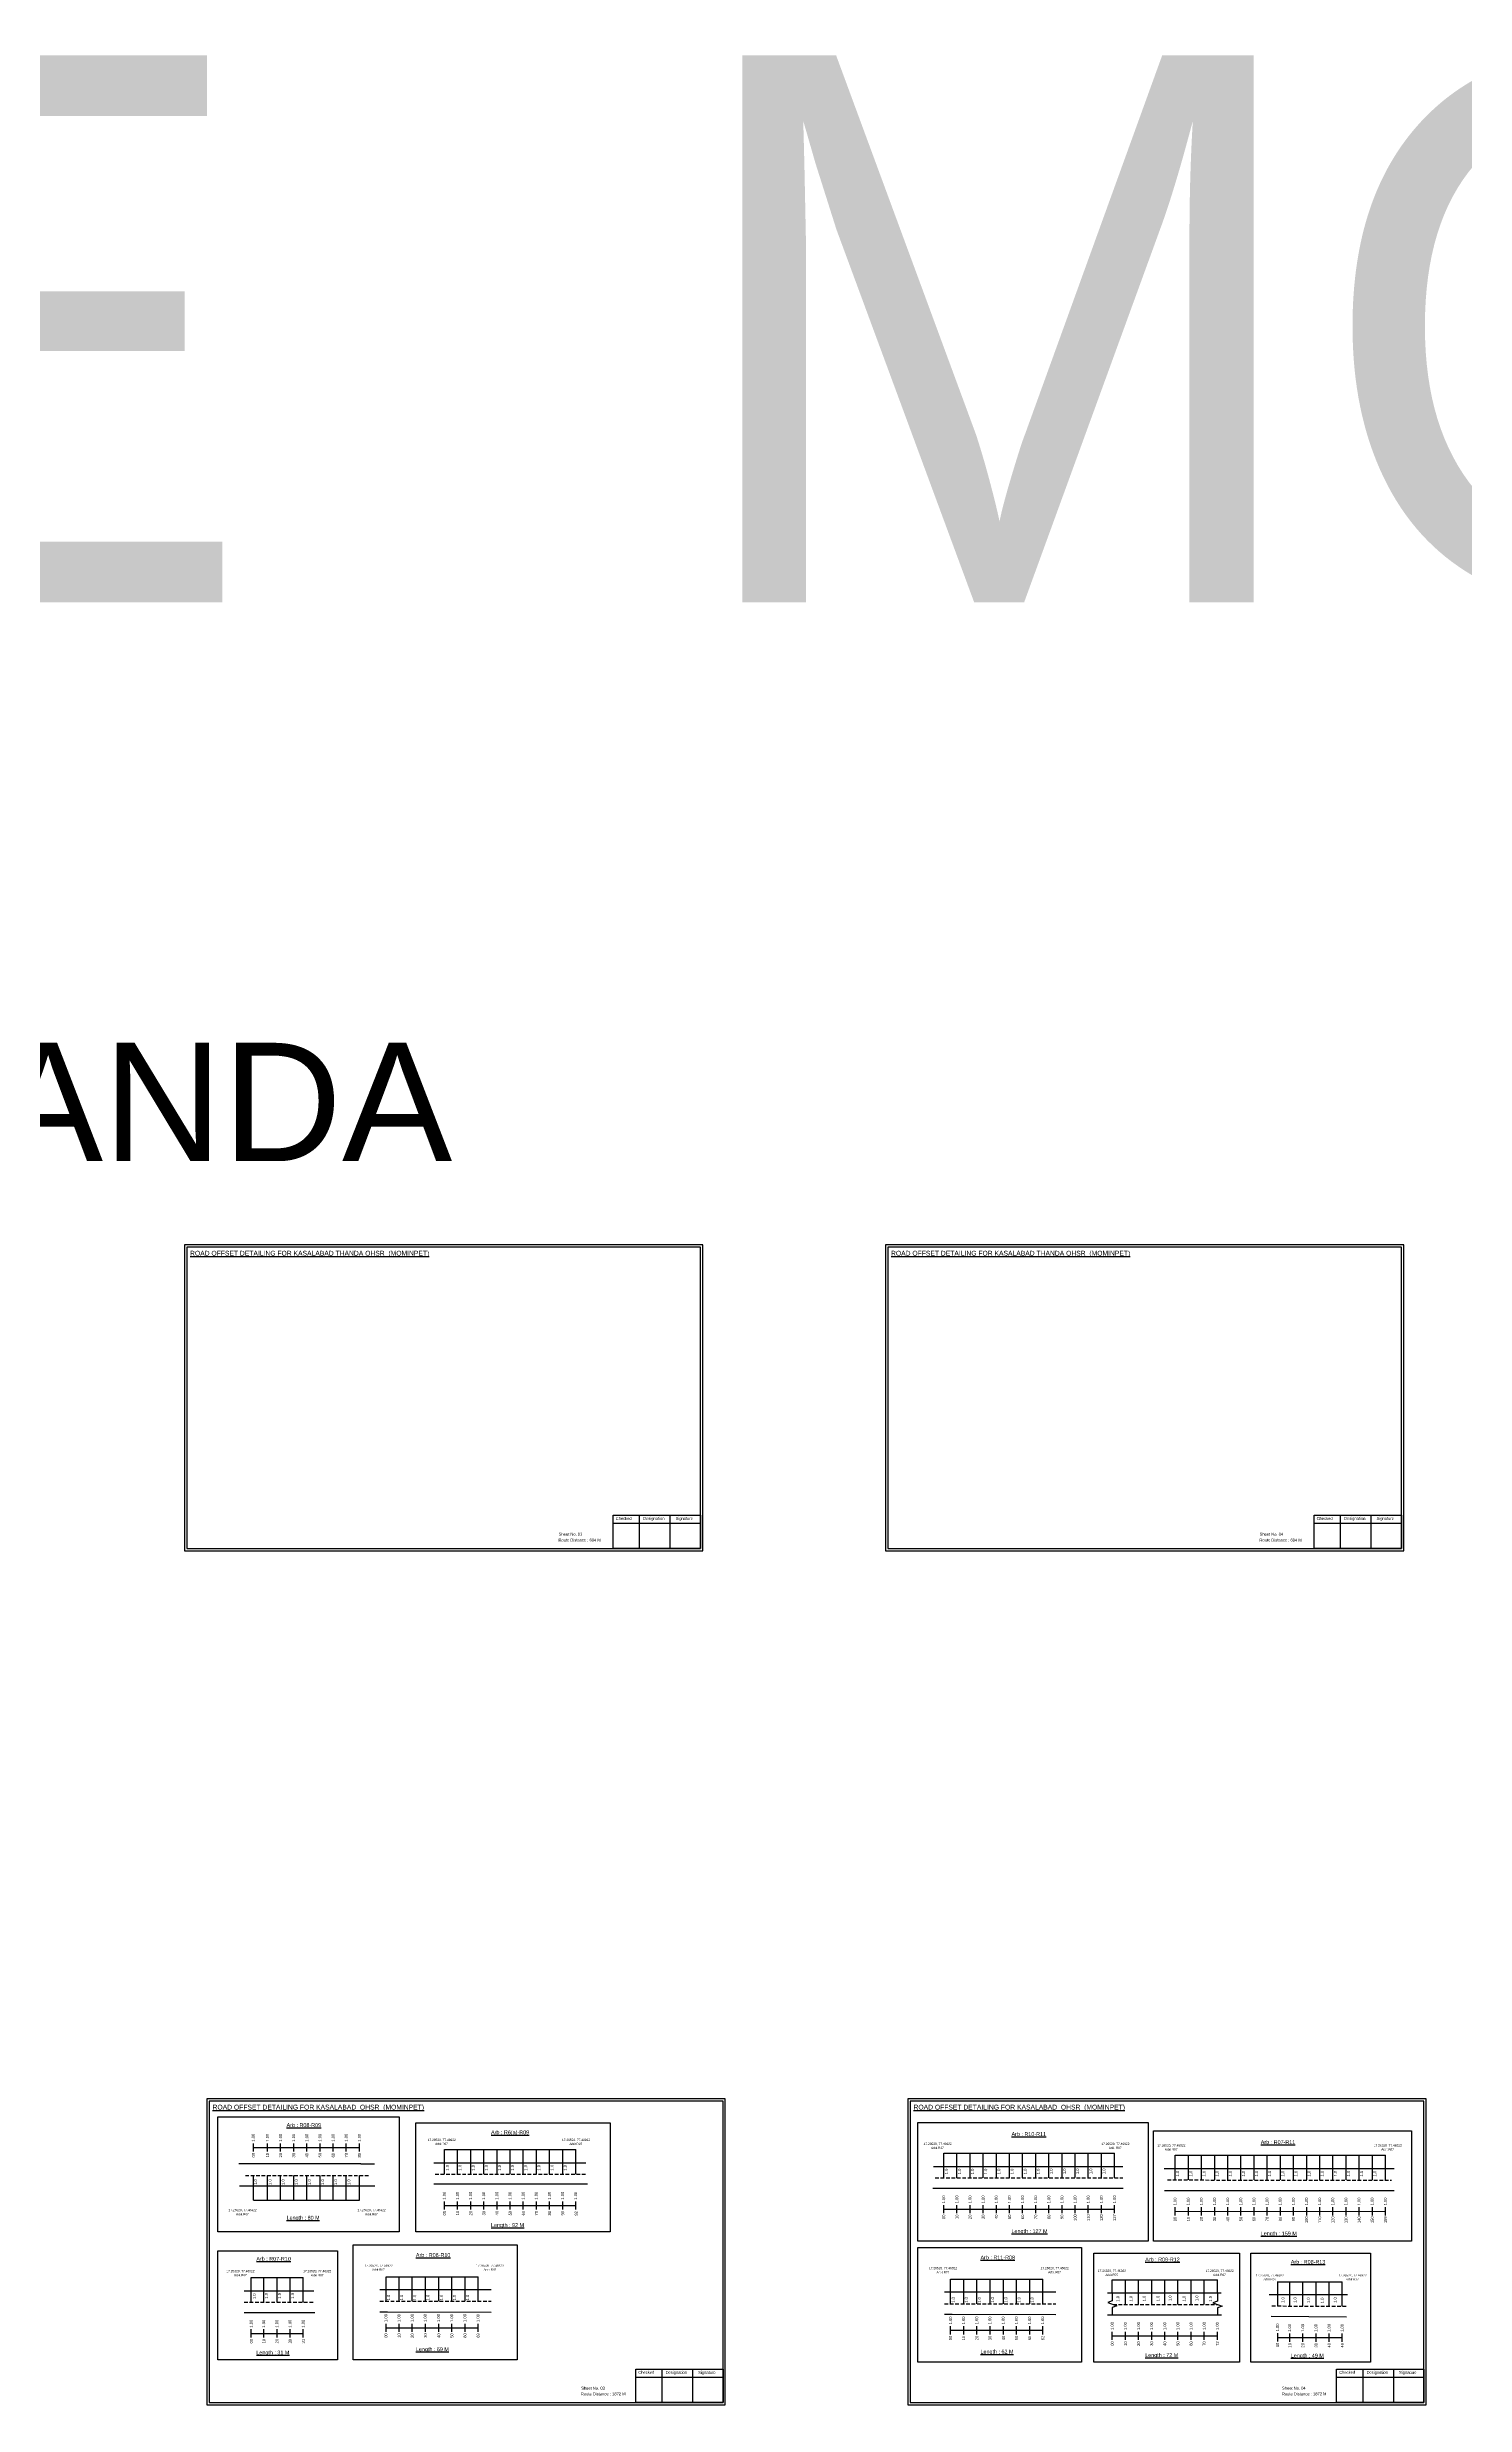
# Model space of a CAD drawing. Header units: inches. Extents: x -117 to 51867, y -12715 to 3423.
# Drawn here: x 46968 to 48435, y -392 to 2048 of the extents above; entities that cross this region are included whole.
import ezdxf

# ---------------------------------------------------------------- set-up
doc = ezdxf.new("R2010")
doc.units = ezdxf.units.IN
doc.header["$MEASUREMENT"] = 0
doc.linetypes.add('DASHED2', pattern=[0.375, 0.25, -0.125])
for name, color, linetype in [('PDF_Geometry', 7, 'Continuous'), ('PDF_Text', 5, 'Continuous'), ('pipe', 5, 'Continuous')]:
    doc.layers.add(name, color=color, linetype=linetype)
doc.styles.add('PDF Arial', font='arial.ttf')
doc.styles.get("Standard").update_dxf_attribs({"font": 'arial.ttf'})

msp = doc.modelspace()

# ---------------------------------------------------------------- linework, layer by layer
at = {"color": 217, "true_color": 0x93278f}
for p, q in [((47181.3, -130.3), (47181.3, -121.7)), ((47195.9, -130.3), (47195.9, -121.7)), ((47209.5, -130.3), (47209.5, -121.7)), ((47223.1, -130.3), (47223.1, -121.7)), ((47236.7, -130.3), (47236.7, -121.7)), ((47250.3, -130.3), (47250.3, -121.7)), ((47263.9, -130.3), (47263.9, -121.7)), ((47277.5, -130.3), (47277.5, -121.7)), ((47291.1, -130.3), (47291.1, -121.7)), ((47181.3, -126), (47291.1, -126)), ((47379.1, -190.3), (47379.1, -181.8)), ((47379.1, -186), (47515.1, -186)), ((47392.7, -190.3), (47392.7, -181.8)), ((47406.3, -190.3), (47406.3, -181.8)), ((47419.9, -190.3), (47419.9, -181.8)), ((47433.5, -190.3), (47433.5, -181.8)), ((47447.1, -190.3), (47447.1, -181.8)), ((47460.7, -190.3), (47460.7, -181.8)), ((47474.3, -190.3), (47474.3, -181.8)), ((47487.9, -190.3), (47487.9, -181.8)), ((47501.5, -190.3), (47501.5, -181.8)), ((47515.1, -190.3), (47515.1, -181.8)), ((47895.9, -194.1), (47895.9, -185.6)), ((47895.9, -189.8), (48072.7, -189.8)), ((47909.5, -194.1), (47909.5, -185.6)), ((47923.1, -194.1), (47923.1, -185.6)), ((47936.7, -194.1), (47936.7, -185.6)), ((47950.3, -194.1), (47950.3, -185.6)), ((47963.9, -194.1), (47963.9, -185.6)), ((47977.5, -194.1), (47977.5, -185.6)), ((47991.1, -194.1), (47991.1, -185.6)), ((48004.7, -194.1), (48004.7, -185.6)), ((48018.3, -194.1), (48018.3, -185.6)), ((48031.9, -194.1), (48031.9, -185.6)), ((48045.5, -194.1), (48045.5, -185.6)), ((48059.1, -194.1), (48059.1, -185.6)), ((48072.7, -194.1), (48072.7, -185.6)), ((48135.4, -196.3), (48135.4, -187.8)), ((48135.5, -192.1), (48353.1, -192)), ((48149.1, -196.3), (48149.1, -187.8)), ((48162.7, -196.3), (48162.7, -187.8)), ((48176.3, -196.3), (48176.3, -187.8)), ((48189.9, -196.3), (48189.9, -187.8)), ((48203.5, -196.3), (48203.5, -187.8)), ((48217.1, -196.3), (48217.1, -187.8)), ((48230.7, -196.3), (48230.7, -187.8)), ((48244.3, -196.3), (48244.3, -187.8)), ((48257.9, -196.3), (48257.9, -187.8)), ((48271.5, -196.3), (48271.5, -187.8)), ((48285.1, -196.3), (48285.1, -187.8)), ((48298.7, -196.3), (48298.7, -187.8)), ((48312.3, -196.3), (48312.3, -187.8)), ((48325.9, -196.3), (48325.9, -187.8)), ((48339.5, -196.3), (48339.5, -187.8)), ((48353.1, -196.3), (48353.1, -187.8)), ((47179.2, -322.7), (47179.2, -314.2)), ((47192.2, -322.7), (47192.2, -314.2)), ((47205.8, -322.7), (47205.8, -314.2)), ((47219.4, -322.7), (47219.4, -314.2)), ((47233, -322.7), (47233, -314.2)), ((47318.6, -316.9), (47318.6, -308.4)), ((47318.6, -312.7), (47414, -312.6)), ((47332.2, -316.9), (47332.2, -308.4)), ((47345.8, -316.9), (47345.8, -308.4)), ((47359.4, -316.9), (47359.4, -308.4)), ((47373.2, -316.9), (47373.2, -308.4)), ((47386.8, -316.9), (47386.8, -308.4)), ((47400.4, -316.9), (47400.4, -308.4)), ((47414, -316.9), (47414, -308.4)), ((47903, -319.4), (47903, -310.9)), ((47903, -315.2), (47998.4, -315.1)), ((47916.6, -319.4), (47916.6, -310.9)), ((47930.2, -319.4), (47930.2, -310.9)), ((47943.8, -319.4), (47943.8, -310.9)), ((47957.6, -319.4), (47957.6, -310.9)), ((47971.2, -319.4), (47971.2, -310.9)), ((47984.8, -319.4), (47984.8, -310.9)), ((47998.4, -319.4), (47998.4, -310.9)), ((48070.3, -325.2), (48070.3, -316.7)), ((48083.9, -325.2), (48083.9, -316.7)), ((48097.5, -325.2), (48097.5, -316.7)), ((48111.1, -325.2), (48111.1, -316.7)), ((48124.7, -325.2), (48124.7, -316.7)), ((48138.3, -325.2), (48138.3, -316.7)), ((48151.9, -325.2), (48151.9, -316.7)), ((48165.5, -325.2), (48165.5, -316.7)), ((48179.1, -325.2), (48179.1, -316.7)), ((47179.2, -318.5), (47233, -318.5)), ((48070.3, -321), (48179.1, -321)), ((48241.5, -326.7), (48241.5, -318.2)), ((48241.5, -322.8), (48308.4, -322.8)), ((48254, -327.1), (48254, -318.5)), ((48267.6, -327.1), (48267.6, -318.5)), ((48281.2, -327.1), (48281.2, -318.5)), ((48294.8, -327.1), (48294.8, -318.5)), ((48308.4, -327.1), (48308.4, -318.5))]:
    msp.add_line(p, q, dxfattribs=at)
for p, q in [((47292.7, -143), (47166.1, -142.8)), ((47292.7, -143), (47306.7, -143)), ((47368.2, -141.7), (47525.4, -141.7)), ((47379.1, -153.6), (47379.1, -128.1)), ((47392.7, -153.6), (47392.7, -128.1)), ((47406.3, -153.6), (47406.3, -128.1)), ((47419.9, -153.6), (47419.9, -128.1)), ((47433.5, -153.6), (47433.5, -128.1)), ((47447.1, -153.6), (47447.1, -128.1)), ((47460.7, -153.6), (47460.7, -128.1)), ((47474.3, -153.6), (47474.3, -128.1)), ((47487.9, -153.6), (47487.9, -128.1)), ((47501.5, -153.6), (47501.5, -128.1)), ((47515.1, -153.6), (47515.1, -128.1)), ((47885.2, -145.5), (48081.1, -145.5)), ((47895.9, -157.4), (47895.9, -131.9)), ((47909.5, -157.4), (47909.5, -131.9)), ((47923.1, -157.4), (47923.1, -131.9)), ((47936.7, -157.4), (47936.7, -131.9)), ((47950.3, -157.4), (47950.3, -131.9)), ((47963.9, -157.4), (47963.9, -131.9)), ((47977.5, -157.4), (47977.5, -131.9)), ((47991.1, -157.4), (47991.1, -131.9)), ((48004.7, -157.4), (48004.7, -131.9)), ((48018.3, -157.2), (48018.3, -131.7)), ((48031.9, -157.2), (48031.9, -131.7)), ((48045.5, -157.2), (48045.5, -131.7)), ((48059.1, -157.2), (48059.1, -131.7)), ((48072.7, -157.4), (48072.7, -131.9)), ((48135.5, -159.6), (48135.5, -134.1)), ((48149.1, -159.6), (48149.1, -134.1)), ((48162.7, -159.6), (48162.7, -134.1)), ((48176.3, -159.6), (48176.3, -134.1)), ((48189.9, -159.6), (48189.9, -134.1)), ((48203.5, -159.6), (48203.5, -134.1)), ((48217.1, -159.6), (48217.1, -134.1)), ((48230.7, -159.6), (48230.7, -134.1)), ((48244.3, -159.6), (48244.3, -134.1)), ((48257.9, -159.6), (48257.9, -134.1)), ((48271.5, -159.6), (48271.5, -134.1)), ((48285.1, -159.6), (48285.1, -134.1)), ((48298.7, -159.6), (48298.7, -134.1)), ((48312.3, -159.6), (48312.3, -134.1)), ((48325.9, -159.6), (48325.9, -134.1)), ((48339.5, -159.6), (48339.5, -134.1)), ((48353.1, -159.6), (48353.1, -134.1)), ((47166.8, -165.7), (47292.7, -165.7)), ((47181.3, -180.4), (47181.3, -154.9)), ((47195.9, -180.4), (47195.9, -154.9)), ((47209.5, -180.4), (47209.5, -154.9)), ((47223.1, -180.4), (47223.1, -154.9)), ((47236.7, -180.4), (47236.7, -154.9)), ((47250.3, -180.4), (47250.3, -154.9)), ((47263.9, -180.4), (47263.9, -154.9)), ((47277.5, -180.4), (47277.5, -154.9)), ((47291.1, -180.4), (47291.1, -154.9)), ((47292.7, -165.7), (47306.9, -165.7)), ((47527.2, -163.9), (47368.2, -163.9)), ((47884.7, -168.2), (48081.5, -168.2)), ((48123.9, -147.8), (48362, -147.8)), ((48124.3, -170.4), (48362.2, -170.5)), ((47179.2, -286), (47179.2, -260.5)), ((47192.2, -286), (47192.2, -260.5)), ((47205.8, -286), (47205.8, -260.5)), ((47219.4, -286), (47219.4, -260.5)), ((47233, -286), (47233, -260.5)), ((47318.6, -285.2), (47318.6, -259.7)), ((47332.2, -285.2), (47332.2, -259.7)), ((47345.8, -285.2), (47345.8, -259.7)), ((47359.4, -285.2), (47359.4, -259.7)), ((47373.2, -285.2), (47373.2, -259.7)), ((47386.8, -285.2), (47386.8, -259.7)), ((47400.4, -285.2), (47400.4, -259.7)), ((47414, -285.2), (47414, -259.7)), ((47903, -287.7), (47903, -262.2)), ((47916.6, -287.7), (47916.6, -262.2)), ((47930.2, -287.7), (47930.2, -262.2)), ((47943.8, -287.7), (47943.8, -262.2)), ((47957.6, -287.7), (47957.6, -262.2)), ((47971.2, -287.7), (47971.2, -262.2)), ((47984.8, -287.7), (47984.8, -262.2)), ((47998.4, -287.7), (47998.4, -262.2)), ((48070.3, -276.6), (48070.3, -263)), ((48083.9, -288.5), (48083.9, -263)), ((48097.5, -288.5), (48097.5, -263)), ((48111.1, -288.5), (48111.1, -263)), ((48124.7, -288.5), (48124.7, -263)), ((48138.3, -288.5), (48138.3, -263)), ((48151.9, -288.5), (48151.9, -263)), ((48165.5, -288.5), (48165.5, -263)), ((48179.1, -276.6), (48179.1, -263)), ((48241.5, -290.1), (48241.5, -264.6)), ((48254, -290.2), (48254, -264.9)), ((48267.6, -290.2), (48267.6, -264.9)), ((48281.2, -290.1), (48281.2, -264.9)), ((48294.8, -290.4), (48294.8, -264.9)), ((48308.2, -290.4), (48308.4, -264.9)), ((47171.8, -274.2), (47243.9, -274.2)), ((47427.6, -273.4), (47312.2, -273.4)), ((48012, -275.9), (47896.6, -275.9)), ((48065.3, -276.6), (48183, -276.6)), ((48313.6, -278.5), (48232.7, -278.5)), ((47171.8, -296.8), (47244.9, -296.8)), ((47312.2, -296.1), (47320.2, -296.1)), ((47320.2, -296.1), (47427.6, -296.3)), ((47896.6, -298.5), (47904.6, -298.5)), ((47904.6, -298.5), (48012, -298.8)), ((48065.5, -299.3), (48183.3, -299.3)), ((48234.9, -300.7), (48312.6, -301.2))]:
    msp.add_line(p, q)
at = {"color": 5}
for p, q in [((47379.1, -128.1), (47515.1, -128.1)), ((47895.9, -131.9), (48072.7, -131.9)), ((48135.5, -134.1), (48353.1, -134.1)), ((47181.3, -180.4), (47291.1, -180.4)), ((47179.2, -260.5), (47233, -260.5)), ((47318.6, -259.7), (47414, -259.7)), ((47903, -262.2), (47998.4, -262.2)), ((48070.3, -263), (48179.1, -263)), ((48241.5, -264.9), (48308.4, -264.9))]:
    msp.add_line(p, q, dxfattribs=at)
at = {"linetype": 'DASHED2', "ltscale": 15}
for p, q in [((47173, -154.9), (47301.7, -154.9)), ((47369.5, -153.6), (47525.4, -153.6)), ((47887, -157.4), (48081.3, -157.4)), ((48127.4, -159.6), (48359.3, -159.8)), ((47171.8, -286), (47244.4, -286)), ((47312.2, -285.2), (47427.6, -285.2)), ((47896.6, -287.7), (48012, -287.7)), ((48071.1, -288.5), (48179.1, -288.5)), ((48235.6, -290), (48313.9, -290.4))]:
    msp.add_line(p, q, dxfattribs=at)
for points in [[(47144.7, -94.4), (47332.3, -94.4), (47332.3, -213.3), (47144.7, -213.3)], [(47349.5, -100.6), (47550.7, -100.6), (47550.7, -213.3), (47349.5, -213.3)], [(48113, -108.9), (48380.1, -108.9), (48380.1, -222.9), (48113, -222.9)], [(47144.7, -233), (47268.5, -233), (47268.5, -345.7), (47144.7, -345.7)], [(47284.6, -226.9), (47454.3, -226.9), (47454.3, -345.7), (47284.6, -345.7)], [(47869, -229.4), (48038.6, -229.4), (48038.6, -348.2), (47869, -348.2)], [(48051.1, -235.5), (48202, -235.5), (48202, -348.2), (48051.1, -348.2)], [(48213.8, -235.5), (48337.6, -235.5), (48337.6, -348.2), (48213.8, -348.2)]]:
    msp.add_lwpolyline(points, close=True)
at = {"linetype": 'Continuous'}
for points in [[(48070.3, -276.4), (48070.3, -284.8), (48065.6, -286.5), (48075.1, -290), (48070.3, -291.7), (48070.3, -299)], [(48179.1, -276.6), (48179.1, -285.1), (48174.4, -286.8), (48183.9, -290.3), (48179.1, -292), (48179.1, -299.3)]]:
    msp.add_lwpolyline(points, dxfattribs=at)
at = {"layer": 'PDF_Geometry'}
for points in [[(47110, 808.3), (47110, 491.6), (47646.5, 491.6), (47646.5, 808.3)], [(47112.4, 806), (47112.4, 494), (47644.1, 494), (47644.1, 806)], [(47835.5, 808.3), (47835.5, 491.6), (48372, 491.6), (48372, 808.3)], [(47837.9, 806), (47837.9, 494), (48369.6, 494), (48369.6, 806)], [(47133.3, -75.7), (47133.3, -392.4), (47669.8, -392.4), (47669.8, -75.7)], [(47135.7, -78), (47135.7, -390), (47667.4, -390), (47667.4, -78)], [(47858.8, -75.7), (47858.8, -392.4), (48395.3, -392.4), (48395.3, -75.7)], [(47861.2, -78), (47861.2, -390), (48392.9, -390), (48392.9, -78)]]:
    msp.add_lwpolyline(points, close=True, dxfattribs=at)
at = {"layer": 'PDF_Geometry', "color": 242, "true_color": 0xcc1f26}
for points in [[(47644.1, 493.9), (47553.8, 493.9), (47553.8, 528.5), (47644.1, 528.5)], [(48369.6, 493.9), (48279.2, 493.9), (48279.2, 528.5), (48369.6, 528.5)], [(47667.4, -390.1), (47577.1, -390.1), (47577.1, -355.4), (47667.4, -355.4)], [(48392.9, -390.1), (48302.5, -390.1), (48302.5, -355.4), (48392.9, -355.4)]]:
    msp.add_lwpolyline(points, close=True, dxfattribs=at)
for points in [[(47553.8, 520.2), (47644.1, 520.2)], [(47580.7, 528.5), (47580.7, 493.9)], [(47612.5, 528.5), (47612.5, 493.9)], [(48279.2, 520.2), (48369.6, 520.2)], [(48306.2, 528.5), (48306.2, 493.9)], [(48337.9, 528.5), (48337.9, 493.9)], [(47577.1, -363.8), (47667.4, -363.8)], [(47604, -355.4), (47604, -390.1)], [(47635.8, -355.4), (47635.8, -390.1)], [(48302.5, -363.8), (48392.9, -363.8)], [(48329.5, -355.4), (48329.5, -390.1)], [(48361.2, -355.4), (48361.2, -390.1)]]:
    msp.add_lwpolyline(points, dxfattribs=at)
at = {"layer": 'pipe', "color": 0}
msp.add_lwpolyline([(47869, -100), (48107.4, -100), (48107.4, -222.9), (47869, -222.9)], close=True, dxfattribs=at)

# ---------------------------------------------------------------- texts
for s, height, p in [('JUNE  MOMINPET', 566.246, (45117.7, 1473.5)), ('KASALABAD THANDA', 122.535, (45618, 895)), ('Route Distance : 694 M', 3, (47497.1, 501.3)), ('Sheet No. 03', 3, (47497.3, 507.4)), ('Sheet No. 04', 3, (48222.7, 507.4)), ('Route Distance : 694 M', 3, (48222.6, 501.3)), ('Sheet No. 03', 3, (47520.6, -376.6)), ('Route Distance : 1872 M', 3, (47520.4, -382.6)), ('Sheet No. 04', 3, (48246, -376.6)), ('Route Distance : 1872 M', 3, (48245.9, -382.6))]:
    msp.add_text(s, height=height).set_placement(p)
at = {"color": 242, "true_color": 0xcd2027}
for s, height, p in [('%%UROAD OFFSET DETAILING FOR KASALABAD THANDA OHSR  (MOMINPET)', 5, (47115.8, 797.2)), ('%%UROAD OFFSET DETAILING FOR KASALABAD THANDA OHSR  (MOMINPET)', 5, (47841.3, 797.2)), ('%%UROAD OFFSET DETAILING FOR KASALABAD  OHSR  (MOMINPET)', 5, (47139.1, -86.7)), ('%%UROAD OFFSET DETAILING FOR KASALABAD  OHSR  (MOMINPET)', 5, (47864.6, -86.7)), ('%%UArb : R08-R09', 4, (47215.7, -104.8)), ('%%UArb : R6(a)-R09', 4, (47427.3, -112.3)), ('%%UArb : R10-R11', 4, (47966, -114.1)), ('%%UArb : R07-R11', 4, (48224, -122.5)), ('%%ULength : 80 M', 4, (47215.7, -200.7)), ('%%ULength : 92 M', 4, (47427.3, -208.3)), ('%%ULength : 127 M', 4, (47966, -214.6)), ('%%ULength : 159 M', 4, (48224, -217)), ('%%UArb : R07-R10', 4, (47184.4, -243.2)), ('%%UArb : R06-R10', 4, (47349.5, -239.3)), ('%%UArb : R11-R08', 4, (47933.9, -241.8)), ('%%UArb : R09-R12', 4, (48104.4, -243.9)), ('%%UArb : R08-R13', 4, (48255.1, -246.4)), ('%%ULength : 31 M', 4, (47184.4, -340.2)), ('%%ULength : 69 M', 4, (47349.5, -336.8)), ('%%ULength : 62 M', 4, (47933.9, -339.3)), ('%%ULength : 72 M', 4, (48104.4, -342.9)), ('%%ULength : 49 M', 4, (48255.1, -343.4))]:
    msp.add_text(s, height=height, dxfattribs=at).set_placement(p)
at = {"color": 217, "true_color": 0x93278f}
for s, p in [('1.00', (47182.6, -120)), ('1.00', (47197.3, -120)), ('1.00', (47210.9, -120)), ('1.00', (47224.5, -120)), ('1.00', (47238.1, -120)), ('1.00', (47251.7, -120)), ('1.00', (47265.3, -120)), ('1.00', (47278.9, -120)), ('1.00', (47292.5, -120)), ('00', (47182.8, -136.3)), ('10', (47197.4, -136.3)), ('20', (47211, -136.3)), ('30', (47224.6, -136.3)), ('40', (47238.2, -136.3)), ('50', (47251.8, -136.3)), ('60', (47265.4, -136.3)), ('70', (47279, -136.3)), ('80', (47292.6, -136.3)), ('1.00', (47380.4, -180)), ('00', (47380.6, -196.3)), ('1.00', (47394, -180)), ('10', (47394.2, -196.3)), ('1.00', (47407.6, -180)), ('20', (47407.8, -196.3)), ('1.00', (47421.2, -180)), ('30', (47421.4, -196.3)), ('1.00', (47434.8, -180)), ('40', (47435, -196.3)), ('1.00', (47448.4, -180)), ('50', (47448.6, -196.3)), ('1.00', (47462, -180)), ('60', (47462.2, -196.3)), ('1.00', (47475.6, -180)), ('70', (47475.8, -196.3)), ('1.00', (47489.2, -180)), ('80', (47489.4, -196.3)), ('1.00', (47502.8, -180)), ('90', (47503, -196.3)), ('1.00', (47516.4, -180)), ('92', (47516.9, -196.6)), ('1.00', (47897.3, -183.8)), ('1.00', (47910.9, -183.8)), ('1.00', (47924.5, -183.8)), ('1.00', (47938.1, -183.8)), ('1.00', (47951.7, -183.8)), ('1.00', (47965.3, -183.8)), ('1.00', (47978.9, -183.8)), ('1.00', (47992.5, -183.8)), ('1.00', (48006.1, -183.8)), ('1.00', (48019.7, -183.8)), ('1.00', (48033.3, -183.8)), ('1.00', (48046.9, -183.8)), ('1.00', (48060.5, -183.8)), ('1.00', (48074.1, -183.8)), ('1.00', (48136.7, -186)), ('1.00', (48150.4, -186)), ('1.00', (48164, -186)), ('1.00', (48177.6, -186)), ('1.00', (48191.2, -186)), ('1.00', (48204.8, -186)), ('1.00', (48218.4, -186)), ('1.00', (48232, -186)), ('1.00', (48245.6, -186)), ('1.00', (48259.2, -186)), ('1.00', (48272.8, -186)), ('1.00', (48286.4, -186)), ('1.00', (48300, -186)), ('1.00', (48313.6, -186)), ('1.00', (48327.2, -186)), ('1.00', (48340.8, -186)), ('1.00', (48354.4, -186)), ('00', (47897.4, -200.1)), ('10', (47911, -200.1)), ('20', (47924.6, -200.1)), ('30', (47938.2, -200.1)), ('40', (47951.8, -200.1)), ('50', (47965.4, -200.1)), ('60', (47979, -200.1)), ('70', (47992.6, -200.1)), ('80', (48006.2, -200.1)), ('90', (48019.8, -200.1)), ('100', (48033.4, -202.1)), ('110', (48047, -202.1)), ('120', (48060.6, -202.1)), ('127', (48074.2, -202.1)), ('00', (48136.8, -202.4)), ('10', (48150.5, -202.4)), ('20', (48164.1, -202.4)), ('30', (48177.7, -202.4)), ('40', (48191.3, -202.4)), ('50', (48204.9, -202.4)), ('60', (48218.5, -202.4)), ('70', (48232.1, -202.4)), ('80', (48245.7, -202.4)), ('90', (48259.3, -202.4)), ('100', (48272.9, -204.3)), ('110', (48286.5, -204.3)), ('120', (48300.1, -204.3)), ('130', (48313.7, -204.3)), ('140', (48327.3, -204.3)), ('150', (48340.9, -204.3)), ('159', (48354.5, -204.3)), ('1.00', (47180.5, -312.4)), ('1.00', (47193.5, -312.4)), ('1.00', (47207.1, -312.4)), ('1.00', (47220.7, -312.4)), ('1.00', (47234.3, -312.4)), ('1.00', (47319.9, -306.6)), ('1.00', (47333.5, -306.6)), ('1.00', (47347.1, -306.6)), ('1.00', (47360.7, -306.6)), ('1.00', (47374.5, -306.6)), ('1.00', (47388.1, -306.6)), ('1.00', (47401.7, -306.6)), ('1.00', (47415.3, -306.6)), ('1.00', (47904.3, -309.1)), ('1.00', (47917.9, -309.1)), ('1.00', (47931.5, -309.1)), ('1.00', (47945.1, -309.1)), ('1.00', (47958.9, -309.1)), ('1.00', (47972.5, -309.1)), ('1.00', (47986.1, -309.1)), ('1.00', (47999.7, -309.1)), ('1.00', (48071.7, -314.9)), ('1.00', (48085.3, -314.9)), ('1.00', (48098.9, -314.9)), ('1.00', (48112.5, -314.9)), ('1.00', (48126.1, -314.9)), ('1.00', (48139.7, -314.9)), ('1.00', (48153.3, -314.9)), ('1.00', (48166.9, -314.9)), ('1.00', (48180.5, -314.9)), ('1.00', (48242.8, -316.4)), ('1.00', (48255.3, -316.8)), ('1.00', (48268.9, -316.8)), ('1.00', (48282.5, -316.8)), ('1.00', (48296.1, -316.8)), ('1.00', (48309.7, -316.8)), ('00', (47180.7, -328.8)), ('10', (47193.7, -328.8)), ('20', (47207.3, -328.8)), ('30', (47220.9, -328.8)), ('31', (47234.5, -328.8)), ('00', (47320, -323)), ('10', (47333.6, -323)), ('20', (47347.2, -323)), ('30', (47360.8, -323)), ('40', (47374.7, -323)), ('50', (47388.3, -323)), ('60', (47401.9, -323)), ('69', (47415.5, -323)), ('00', (47904.4, -325.5)), ('10', (47918, -325.5)), ('20', (47931.6, -325.5)), ('30', (47945.2, -325.5)), ('40', (47959.1, -325.5)), ('50', (47972.7, -325.5)), ('60', (47986.3, -325.5)), ('62', (47999.9, -325.5)), ('00', (48071.8, -331.3)), ('10', (48085.4, -331.3)), ('20', (48099, -331.3)), ('30', (48112.6, -331.3)), ('40', (48126.2, -331.3)), ('50', (48139.8, -331.3)), ('60', (48153.4, -331.3)), ('70', (48167, -331.3)), ('72', (48180.6, -331.3)), ('00', (48242.9, -332.7)), ('10', (48255.5, -333.1)), ('20', (48269.1, -333.1)), ('30', (48282.7, -333.1)), ('40', (48296.3, -333.1)), ('49', (48309.9, -333.1))]:
    msp.add_text(s, height=3, rotation=90, dxfattribs=at).set_placement(p)
at = {"color": 5}
for s, height, p in [('17.26520, 77.46922', 2.34, (47361.7, -119.3)), ('Arbit R07', 2.25, (47369.5, -123.4)), ('17.26520, 77.46922', 2.34, (47500.7, -119.3)), ('Arbit R07', 2.25, (47508.5, -123.4)), ('17.26520, 77.46922', 2.34, (47875, -123.4)), ('17.26520, 77.46922', 2.34, (48059, -123.4)), ('Arbit R07', 2.25, (47882.8, -127.5)), ('Arbit R07', 2.25, (48066.8, -127.5)), ('17.26520, 77.46922', 2.34, (48116.9, -125)), ('Arbit R07', 2.25, (48124.7, -129.1)), ('17.26520, 77.46922', 2.34, (48340.9, -125)), ('Arbit R07', 2.25, (48348.7, -129.1)), ('17.26520, 77.46922', 2.34, (47155.6, -191.9)), ('Arbit R07', 2.25, (47163.4, -196.1)), ('17.26520, 77.46922', 2.34, (47289.1, -191.9)), ('Arbit R07', 2.25, (47296.9, -196.1)), ('17.26520, 77.46922', 2.34, (47153.4, -255.1)), ('Arbit R07', 2.25, (47161.3, -259.2)), ('17.26520, 77.46922', 2.34, (47232.9, -255.1)), ('Arbit R07', 2.25, (47240.8, -259.2)), ('17.26520, 77.46922', 2.34, (47296.3, -249.5)), ('Arbit R07', 2.25, (47304.1, -253.6)), ('17.26520, 77.46922', 2.34, (47411.8, -249.5)), ('Arbit R07', 2.25, (47419.6, -253.6)), ('17.26520, 77.46922', 2.34, (47880.6, -252)), ('Arbit R07', 2.25, (47888.5, -256.1)), ('17.26520, 77.46922', 2.34, (47996.1, -252)), ('Arbit R07', 2.25, (48004, -256.1)), ('17.26520, 77.46922', 2.34, (48055.4, -254.8)), ('Arbit R07', 2.25, (48063.2, -258.9)), ('17.26520, 77.46922', 2.34, (48166.9, -254.8)), ('Arbit R07', 2.25, (48174.7, -258.9)), ('17.26520, 77.46922', 2.34, (48218.9, -259.5)), ('Arbit R07', 2.25, (48226.8, -263.6)), ('17.26520, 77.46922', 2.34, (48304.4, -259.5)), ('Arbit R07', 2.25, (48312.3, -263.6))]:
    msp.add_text(s, height=height, dxfattribs=at).set_placement(p)
for p in [(47383.6, -149.9), (47396.7, -149.9), (47410.3, -149.9), (47423.9, -149.9), (47437.5, -149.9), (47451.1, -149.9), (47464.7, -149.9), (47478.3, -149.9), (47491.9, -149.9), (47505.5, -149.9), (47184.9, -164.6), (47200, -164.7), (47213.6, -164.7), (47227.2, -164.7), (47240.8, -164.7), (47254.4, -164.7), (47268, -164.7), (47281.6, -164.7), (47900, -153.7), (47913.6, -153.7), (47927.2, -153.7), (47940.8, -153.7), (47954.4, -153.7), (47968, -153.7), (47981.6, -153.7), (47995.2, -153.7), (48008.7, -153.6), (48022.3, -153.6), (48035.9, -153.6), (48049.5, -153.6), (48063.1, -153.6), (48139.5, -156), (48153.1, -156), (48166.7, -156), (48180.3, -156), (48193.9, -156), (48207.5, -156), (48221.1, -156), (48234.7, -156), (48248.3, -156), (48261.9, -156), (48275.5, -156), (48289.1, -156), (48302.7, -156), (48316.3, -156), (48329.9, -156), (48343.5, -156), (47183.8, -282.9), (47196.3, -282.4), (47209.9, -282.4), (47223.5, -282.4), (47322.7, -284.3), (47336.2, -284.3), (47349.8, -284.3), (47363.4, -284.3), (47377.3, -284.3), (47390.9, -284.3), (47404.5, -284.3), (47907.1, -286.7), (47920.6, -286.7), (47934.2, -286.7), (47947.8, -286.7), (47961.6, -286.7), (47975.2, -286.7), (47988.8, -286.7), (48077.5, -285.5), (48091.2, -285.4), (48104.8, -285.2), (48119.1, -285.2), (48131.7, -285), (48146.2, -285.4), (48159.3, -285), (48173.5, -285.5), (48248.4, -286.8), (48261, -286.8), (48274.7, -287), (48289.1, -287.2), (48302.6, -286.8)]:
    msp.add_text('1.0', height=3, rotation=90).set_placement(p)
at = {"layer": 'PDF_Text', "color": 7, "attachment_point": 7, "style": 'PDF Arial'}
for s, insert, char_height in [('Checked', (47556.4, 523.6), 3), ('Designation', (47584.7, 522.8), 3.001), ('Signature', (47618.4, 522.8), 3), ('Checked', (48281.8, 523.6), 3), ('Designation', (48310.2, 522.8), 3.001), ('Signature', (48343.9, 522.8), 3), ('Checked', (47579.7, -360.3), 3), ('Designation', (47608, -361.2), 3.001), ('Signature', (47641.7, -361.2), 3), ('Checked', (48305.1, -360.3), 3), ('Designation', (48333.5, -361.2), 3.001), ('Signature', (48367.2, -361.2), 3)]:
    msp.add_mtext(s, dxfattribs=dict(at, insert=insert, char_height=char_height))

doc.saveas('drawing.dxf')
